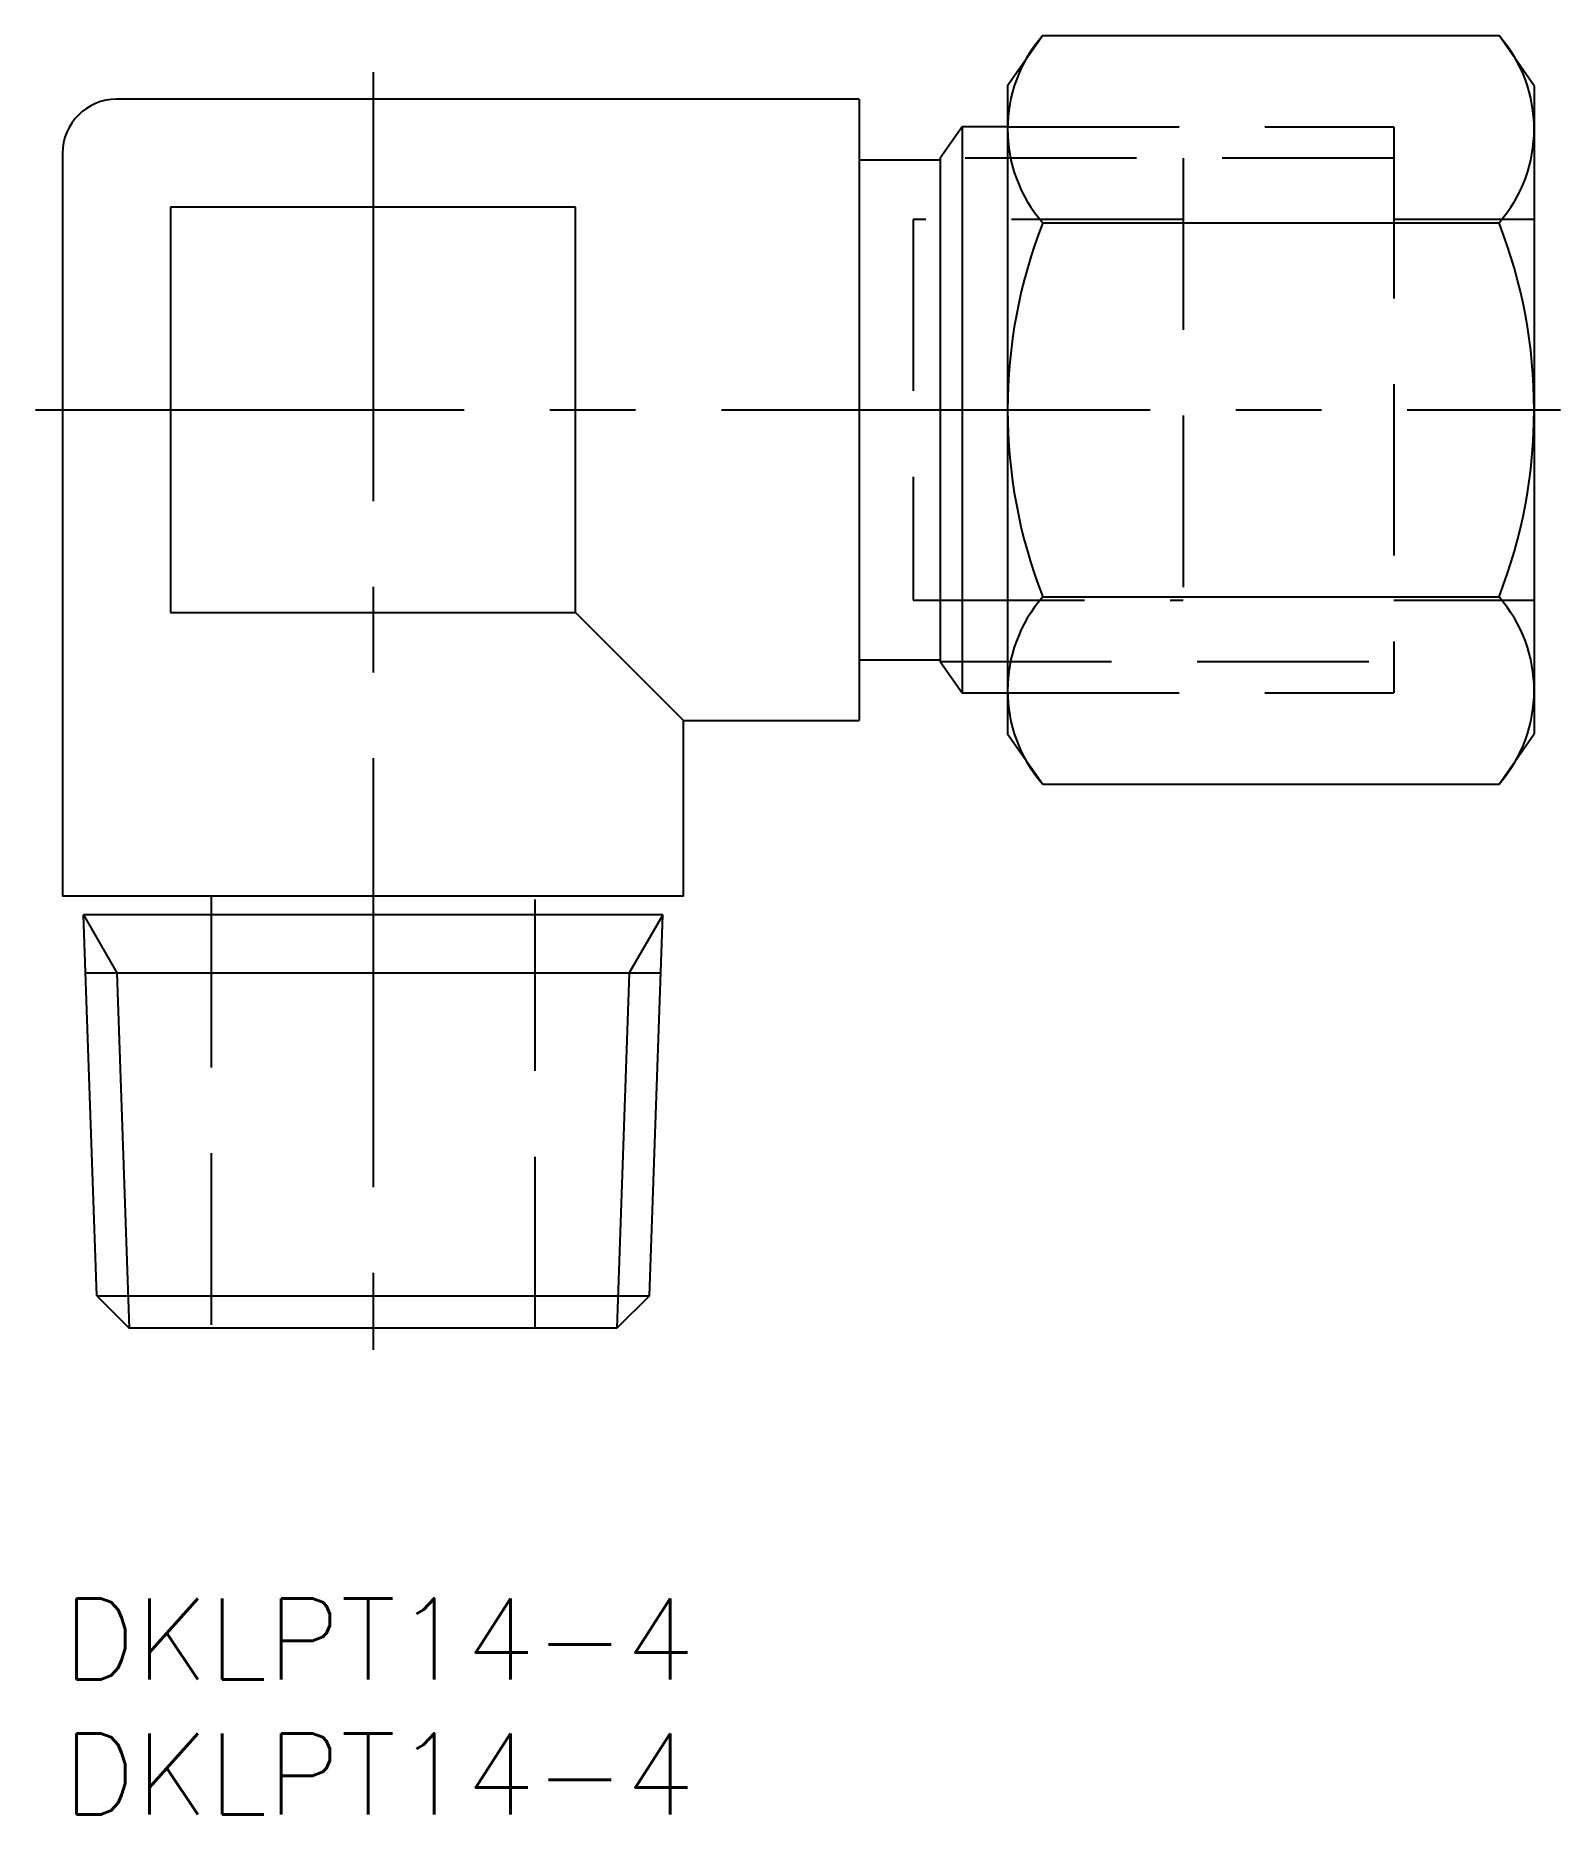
# Model space of a CAD drawing. Extents: x -1 to 55.5, y -8 to 57.9.
import ezdxf

# ---------------------------------------------------------------- set-up
doc = ezdxf.new("R2010")
doc.units = 0
doc.header["$LTSCALE"] = 0.5
doc.linetypes.add('CENTER', pattern=[50.8, 31.75, -6.35, 6.35, -6.35])
doc.linetypes.add('DASHED', pattern=[19.05, 12.7, -6.35])
for name, color, linetype in [('MSM_CENTER', 1, 'CENTER'), ('MSM_CONTINUOUS', 7, 'CONTINUOUS'), ('MSM_DASHED', 4, 'DASHED'), ('MSM_NARROW', 5, 'CONTINUOUS'), ('MSM_PART_NUMBER', 7, 'CONTINUOUS')]:
    doc.layers.add(name, color=color, linetype=linetype)
doc.styles.get("Standard").update_dxf_attribs({"font": 'txt.shx', "height": 1.5, "bigfont": 'bigfont.shx'})

# ---------------------------------------------------------------- blocks, each defined once
blk = doc.blocks.new('*U13')
at = {"layer": 'MSM_PART_NUMBER'}
blk.add_text('DKLPT14-4', height=3, dxfattribs=at).set_placement((0, -3))
blk = doc.blocks.new('*U14')
at = {"layer": 'MSM_PART_NUMBER'}
blk.add_text('DKLPT14-4', height=3, dxfattribs=at).set_placement((0, -8))

msp = doc.modelspace()

# ---------------------------------------------------------------- linework, layer by layer
at = {"layer": 'MSM_CENTER'}
for p, q in [((11.5, 56.5), (11.5, 9.2)), ((-1, 44), (55.475, 44))]:
    msp.add_line(p, q, dxfattribs=at)
at = {"layer": 'MSM_CONTINUOUS'}
for p, q in [((36.3, 57.856), (35, 56)), ((36.3, 57.856), (53.2, 57.856)), ((54.5, 56), (53.2, 57.856)), ((35, 56), (35, 32)), ((54.5, 56), (54.5, 32)), ((29.5, 55.5), (2, 55.5)), ((29.5, 55.5), (29.5, 32.5)), ((33.314, 54.477), (32.5, 53.315)), ((35, 54.477), (33.314, 54.477)), ((33.314, 54.477), (33.314, 33.523)), ((0, 53.5), (0, 26)), ((32.5, 53.25), (29.5, 53.25)), ((32.5, 53.315), (32.5, 34.684)), ((4, 51.5), (4, 36.5)), ((19, 51.5), (4, 51.5)), ((19, 36.5), (19, 51.5)), ((36.3, 50.928), (53.2, 50.928)), ((36.3, 37.072), (53.2, 37.072)), ((4, 36.5), (19, 36.5)), ((19, 36.5), (23, 32.5)), ((29.5, 34.75), (32.5, 34.75)), ((32.5, 34.684), (33.314, 33.523)), ((33.314, 33.523), (35, 33.523)), ((23, 26), (23, 32.5)), ((23, 32.5), (29.5, 32.5)), ((35, 32), (36.3, 30.144)), ((53.2, 30.144), (54.5, 32)), ((36.3, 30.144), (53.2, 30.144)), ((23, 26), (0, 26)), ((1.265, 11.204), (0.773, 25.302)), ((22.227, 25.302), (0.773, 25.302)), ((21.735, 11.204), (22.227, 25.302)), ((0.848, 23.16), (22.152, 23.16)), ((1.265, 11.204), (21.735, 11.204)), ((1.265, 11.204), (2.469, 10)), ((21.735, 11.204), (20.531, 10)), ((20.531, 10), (2.469, 10))]:
    msp.add_line(p, q, dxfattribs=at)
for centre, radius, start, end in [((40.263, 54.392), 5.264, 138.8438, 221.1562), ((49.237, 54.392), 5.264, 318.8438, 41.1562), ((2, 53.5), 2, 90, 180), ((54.113, 44), 19.113, 158.7474, 201.2526), ((35.387, 44), 19.113, 338.7474, 21.2526), ((40.263, 33.608), 5.264, 138.8438, 221.1562), ((49.237, 33.608), 5.264, 318.8438, 41.1562)]:
    msp.add_arc(centre, radius, start, end, dxfattribs=at)
at = {"layer": 'MSM_DASHED'}
for p, q in [((35, 54.477), (49.3, 54.477)), ((49.3, 54.477), (49.3, 33.523)), ((49.3, 53.315), (32.5, 53.315)), ((41.5, 53.315), (41.5, 34.684)), ((41.5, 51.05), (31.5, 51.05)), ((31.5, 51.05), (31.5, 36.95)), ((54.5, 51.05), (49.3, 51.05)), ((31.5, 36.95), (41.5, 36.95)), ((49.3, 36.95), (54.5, 36.95)), ((32.5, 34.684), (49.3, 34.684)), ((35, 33.523), (49.3, 33.523)), ((5.5, 26), (5.5, 10)), ((17.5, 10), (17.5, 26))]:
    msp.add_line(p, q, dxfattribs=at)
at = {"layer": 'MSM_NARROW'}
for p, q in [((0.773, 25.302), (2.01, 23.16)), ((22.227, 25.302), (20.99, 23.16)), ((2.01, 23.16), (2.469, 10)), ((20.99, 23.16), (20.531, 10))]:
    msp.add_line(p, q, dxfattribs=at)

# ---------------------------------------------------------------- block references
at = {"layer": 'MSM_CONTINUOUS'}
for name in ['*U13', '*U14']:
    msp.add_blockref(name, (0, 0), dxfattribs=at)

doc.saveas('drawing.dxf')
